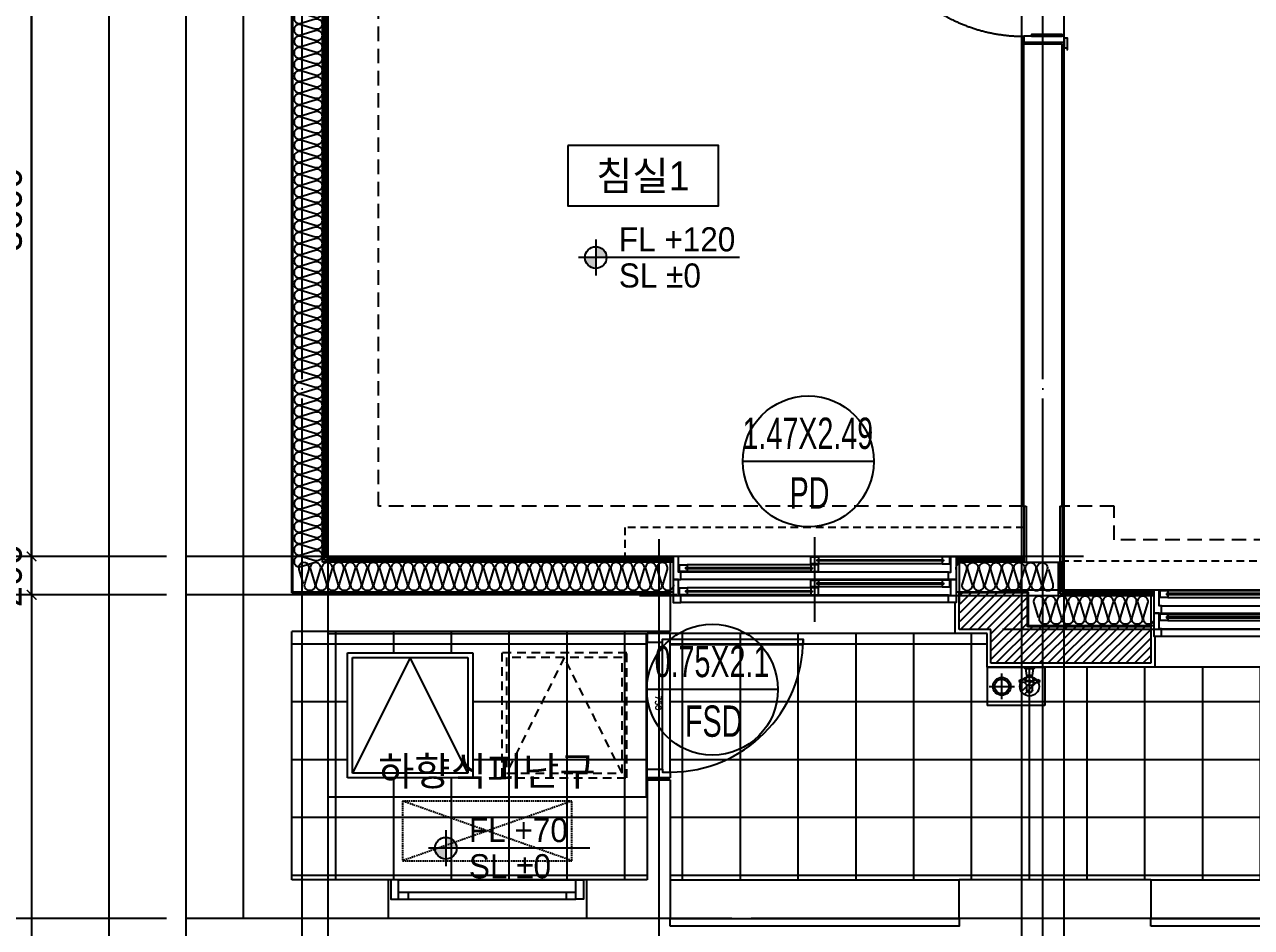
# Model space of a CAD drawing. Header units: millimetres. Extents: x -24416 to 92204, y -190080 to 23760.
# Drawn here: x 3240 to 9609, y -181004 to -176317 of the extents above; entities that cross this region are included whole.
import ezdxf
from ezdxf.enums import TextEntityAlignment as Align

# ---------------------------------------------------------------- set-up
doc = ezdxf.new("R2010")
doc.units = ezdxf.units.MM
doc.header["$LTSCALE"] = 50
for name, pattern in [('AUDIT_D_220706163347-0', [0]), ('CEN', [62, 60, -1, 0, -1]), ('H', [1.3, 0.8, -0.5]), ('HD', [2.5, 1.5, -1]), ('HID', [2.3, 1.5, -0.8]), ('평면도(기준)$0$CENTER2', [16.25, 15, -0.5, 0.25, -0.5])]:
    doc.linetypes.add(name, pattern=pattern)
doc.layers.get('defpoints').update_dxf_attribs({"color": 139})
for name, color, linetype in [('A-ELE8', 8, 'Continuous'), ('A-레벨', 7, 'AUDIT_D_220706163347-0'), ('A-창호부호', 4, 'Continuous'), ('A_HAT', 8, 'Continuous'), ('AA-XXXX-DIMS', 7, 'Continuous'), ('CEN_CON', 1, 'CEN'), ('CEN_WALL', 12, 'CEN'), ('CONC', 2, 'Continuous'), ('dan1', 7, 'HID'), ('DIM', 7, 'AUDIT_D_220706163347-0'), ('DOOR', 4, 'Continuous'), ('ELE3_CON', 7, 'Continuous'), ('ELE4', 4, 'Continuous'), ('ETC', 7, 'Continuous'), ('FIN', 6, 'Continuous'), ('INS', 8, 'Continuous'), ('SINA-F-FRAME', 4, 'Continuous'), ('WAL', 3, 'Continuous'), ('WAL_DRY', 7, 'Continuous'), ('WIN', 4, 'Continuous'), ('X - 단위세대$0$ETC', 6, 'Continuous'), ('바닥타일', 8, 'Continuous'), ('수전', 4, 'Continuous'), ('실명', 3, 'AUDIT_D_220706163347-0'), ('실명박스', 7, 'AUDIT_D_220706163347-0'), ('커튼박스', 6, 'Continuous'), ('평면도(기준)$0$1.EC-F-DOOR', 4, 'Continuous'), ('평면도(기준)$0$1.EC-F-DOOR-F', 4, 'Continuous')]:
    doc.layers.add(name, color=color, linetype=linetype)
for name, color, linetype, plot in [('Def-PrintX', 147, 'Continuous', False), ('Defpoint', 135, 'Continuous', False), ('MC', 135, 'Continuous', False), ('X - 단위세대$0$0_임시', 134, 'Continuous', False)]:
    doc.layers.add(name, color=color, linetype=linetype, plot=plot)
doc.styles.add('HAUD01', font='Dotum.ttf')
doc.styles.get("Standard").update_dxf_attribs({"font": 'txt', "bigfont": 'whgtxt.shx'})
doc.styles.add('맑은고딕', font='malgun.ttf', dxfattribs={"width": 0.9})
doc.dimstyles.new('DIM-50', dxfattribs={"dimscale": 50, "dimtxt": 3, "dimasz": 1, "dimexe": 2, "dimexo": 2, "dimgap": 1, "dimtad": 1, "dimdec": 0, "dimzin": 0, "dimdsep": 46, "dimtxsty": '맑은고딕', "dimblk1": 'DIMDOT', "dimblk2": 'DIMDOT', "dimsah": 1, "dimcen": 0.09, "dimdle": 2, "dimclrd": 7, "dimclre": 7, "dimclrt": 3, "dimadec": 0, "dimazin": 0, "dimtfac": 1, "dimtdec": 0, "dimtix": 1, "dimtmove": 2, "dimatfit": 3, "dimldrblk": 'DIMDOT', "dimfxl": 1, "dimtolj": 1, "dimtzin": 0, "dimarcsym": 0})
doc.dimstyles.new('MCDIM-50', dxfattribs={"dimscale": 50, "dimtxt": 3, "dimasz": 1, "dimexe": 2, "dimexo": 2, "dimgap": 1, "dimtad": 1, "dimdec": 0, "dimzin": 0, "dimdsep": 46, "dimtxsty": '맑은고딕', "dimblk1": 'ARCHTICK', "dimblk2": 'ARCHTICK', "dimsah": 1, "dimcen": 0.09, "dimdle": 2, "dimclrd": 7, "dimclre": 7, "dimclrt": 3, "dimadec": 0, "dimazin": 0, "dimtfac": 1, "dimtdec": 0, "dimtix": 1, "dimtmove": 2, "dimatfit": 3, "dimldrblk": 'ARCHTICK', "dimfxl": 1, "dimtolj": 1, "dimtzin": 0, "dimarcsym": 0})
pattern_1 = [(0, (-291243.84, -166332.43), (0, 300), []), (90, (-291243.84, -166332.43), (-300, 2e-14), [])]

# ---------------------------------------------------------------- blocks, each defined once
blk = doc.blocks.new('A$C4D377245')
at = {"layer": 'A-창호부호'}
blk.add_line((675.4, 345), (14.6, 345), dxfattribs=at)
blk.add_circle((345, 345), 330.4, dxfattribs=at)
blk = doc.blocks.new('실외기창_1000')
at = {"layer": 'WIN', "color": 8}
blk.add_line((960, 100), (40, 100), dxfattribs=at)
at = {"layer": 'WIN'}
for p, q in [((960, 36), (40, 36)), ((960, 0), (40, 0)), ((90, 36), (90, 0)), ((910, 36), (910, 0))]:
    blk.add_line(p, q, dxfattribs=at)
for points in [[(40, 100), (0, 100), (0, 0), (40, 0)], [(960, 100), (1000, 100), (1000, 0), (960, 0)]]:
    blk.add_lwpolyline(points, close=True, dxfattribs=at)
blk = doc.blocks.new('수전')
at = {"layer": '수전'}
for p, q in [((0, 0), (58.5, 0, 0)), ((19.7, -49.8), (6.1, -63.4)), ((6.1, -63.4), (6.1, -68.2)), ((29.2, -7), (9.3, -7)), ((9.9, -7), (14.9, -42.9)), ((14.9, -42.9), (29.2, -42.9)), ((38.8, -49.8), (19.7, -49.8)), ((49.2, -7), (29.2, -7)), ((29.2, -42.9), (43.6, -42.9)), ((52.3, -63.4), (38.8, -49.8)), ((43.6, -42.9), (48.6, -7)), ((52.3, -68.2), (52.3, -63.4)), ((23.4, -71.3), (-14.8, -64.6)), ((23.4, -74.6), (-14.8, -81.3)), ((6.1, -77.6), (6.1, -82.5)), ((6.1, -82.5), (19.7, -96)), ((14.5, -117.3), (14.5, -90.9)), ((19.7, -96), (38.8, -96)), ((35.1, -71.3), (73.3, -64.6)), ((35.1, -74.6), (73.3, -81.3)), ((38.8, -96), (52.3, -82.5)), ((44, -90.9), (44, -117.3)), ((52.3, -82.5), (52.3, -77.6))]:
    blk.add_line(p, q, dxfattribs=at)
blk.add_circle((29.2, -72.9), 5.91, dxfattribs=at)
for centre, radius, start, end in [((11.8, 6), 13.2, 207.18523, 259.41198), ((46.7, 6), 13.2, 280.58802, 332.81477), ((-12.4, -49.9), 28.1, 351.51099, 14.30798), ((70.8, -49.9), 28.1, 165.69202, 188.48901), ((-14.8, -72.9), 8.37, 90, 270), ((29.2, -117.3), 14.7, 180, 0), ((73.3, -72.9), 8.37, 270, 90)]:
    blk.add_arc(centre, radius, start, end, dxfattribs=at)
blk = doc.blocks.new('X - 단위세대$0$200207-발코니배수구')
at = {"layer": 'X - 단위세대$0$ETC', "color": 4}
for p, q in [((0, 0), (0, 200)), ((0, 200), (300, 200)), ((300, 0), (300, 200)), ((300, 0), (0, 0))]:
    blk.add_line(p, q, dxfattribs=at)
at = {"layer": 'X - 단위세대$0$ETC', "color": 8}
for p, q in [((38.1, 72.7), (107.3, 141.9)), ((52.7, 58.1), (121.9, 127.3))]:
    blk.add_line(p, q, dxfattribs=at)
at = {"layer": 'X - 단위세대$0$ETC', "color": 1}
for p, q in [((223.7, 166.3), (223.7, 33.7)), ((290, 100), (157.4, 100))]:
    blk.add_line(p, q, dxfattribs=at)
at = {"layer": 'X - 단위세대$0$ETC', "color": 4}
for centre, radius in [((80, 100), 50), ((223.7, 100), 46.3)]:
    blk.add_circle(centre, radius, dxfattribs=at)
at = {"layer": 'X - 단위세대$0$ETC', "color": 8}
blk.add_circle((223.7, 100), 37.5, dxfattribs=at)
blk = doc.blocks.new('A$C24669fbc')
at = {"layer": 'Defpoint'}
blk.add_lwpolyline([(1650, 850), (0, 850), (0, 0), (1650, 0)], close=True, dxfattribs=at)
at = {"layer": 'ETC', "linetype": 'HD', "ltscale": 0.6}
for points in [[(100, 750), (750, 750), (750, 100), (100, 100)], [(125, 725), (725, 725), (725, 125), (125, 125)]]:
    blk.add_lwpolyline(points, close=True, dxfattribs=at)
blk.add_lwpolyline([(125, 125), (425, 725), (725, 125)], dxfattribs=at)
at = {"layer": 'ETC', "linetype": 'HD', "ltscale": 10}
for points in [[(1550, 750), (900, 750), (900, 100), (1550, 100)], [(1525, 725), (925, 725), (925, 125), (1525, 125)]]:
    blk.add_lwpolyline(points, close=True, dxfattribs=at)
blk.add_lwpolyline([(925, 125), (1225, 725), (1525, 125)], dxfattribs=at)
blk = doc.blocks.new('A$C8273e713')
at = {"layer": 'A-ELE8', "linetype": 'HID', "ltscale": 0.1}
for p, q in [((0, 310), (880, 0)), ((0, 0), (880, 310))]:
    blk.add_line(p, q, dxfattribs=at)
blk.add_lwpolyline([(0, 310), (880, 310), (880, 0), (0, 0)], close=True, dxfattribs=at)
blk = doc.blocks.new('SD_750')
at = {"layer": 'DOOR'}
for p, q in [((720, 120), (30, 120)), ((705, 80), (45, 80)), ((705, 0), (45, 0))]:
    blk.add_line(p, q, dxfattribs=at)
for points in [[(30, 120), (30, 810), (60, 810), (60, 120), (30, 120)], [(0, 120), (0, 0), (45, 0), (45, 80), (30, 80), (30, 120), (0, 120)], [(750, 120), (750, 0), (705, 0), (705, 80), (720, 80), (720, 120), (750, 120)]]:
    blk.add_lwpolyline(points, dxfattribs=at)
blk.add_arc((30, 120), 690, 0, 90, dxfattribs=at)
at = {"layer": 'X - 단위세대$0$0_임시'}
for p, q in [((-10, 120), (-10, 0)), ((760, 120), (760, 0))]:
    blk.add_line(p, q, dxfattribs=at)
at = {"layer": 'Def-PrintX'}
blk.add_text('750', height=30, dxfattribs=at).set_placement((360, 58.1), align=Align.MIDDLE)
blk = doc.blocks.new('WIN_이중창_1500')
at = {"layer": 'Defpoint'}
for p, q in [((-15, 240), (-15, 0)), ((1485, 240), (1485, 0))]:
    blk.add_line(p, q, dxfattribs=at)
at = {"layer": 'WIN'}
blk.add_line((735, -100), (735, 340), dxfattribs=at)
at = {"layer": 'WIN', "color": 8}
for p, q in [((1442, 240), (28, 240)), ((715, 196), (73, 196)), ((1397, 237), (755, 237)), ((1397, 202), (755, 202)), ((1430, 158), (40, 158)), ((715, 161), (73, 161)), ((1430, 120), (40, 120)), ((715, 76), (73, 76)), ((1397, 117), (755, 117)), ((1397, 82), (755, 82)), ((1430, 38), (40, 38)), ((1430, 0), (40, 0)), ((715, 41), (73, 41))]:
    blk.add_line(p, q, dxfattribs=at)
at = {"layer": 'WIN'}
for points in [[(40, 158), (28, 158), (28, 240), (0, 240), (0, 120), (40, 120), (40, 158)], [(73, 175.5), (73, 161), (33, 161), (33, 196), (73, 196), (73, 181.5)], [(755, 216.5), (755, 202), (715, 202), (715, 237), (755, 237), (755, 222.5)], [(715, 175.5), (715, 161), (755, 161), (755, 196), (715, 196), (715, 181.5)], [(1404, 222.5), (1404, 216.5), (748, 216.5), (748, 222.5), (1404, 222.5)], [(1397, 216.5), (1397, 202), (1437, 202), (1437, 237), (1397, 237), (1397, 222.5)], [(1430, 158), (1442, 158), (1442, 240), (1470, 240), (1470, 120), (1430, 120), (1430, 158)], [(722, 181.5), (722, 175.5), (66, 175.5), (66, 181.5), (722, 181.5)], [(40, 38), (28, 38), (28, 120), (0, 120), (0, 0), (40, 0), (40, 38)], [(73, 55.5), (73, 41), (33, 41), (33, 76), (73, 76), (73, 61.5)], [(755, 96.5), (755, 82), (715, 82), (715, 117), (755, 117), (755, 102.5)], [(715, 55.5), (715, 41), (755, 41), (755, 76), (715, 76), (715, 61.5)], [(1404, 102.5), (1404, 96.5), (748, 96.5), (748, 102.5), (1404, 102.5)], [(1397, 96.5), (1397, 82), (1437, 82), (1437, 117), (1397, 117), (1397, 102.5)], [(1430, 38), (1442, 38), (1442, 120), (1470, 120), (1470, 0), (1430, 0), (1430, 38)], [(722, 61.5), (722, 55.5), (66, 55.5), (66, 61.5), (722, 61.5)]]:
    blk.add_lwpolyline(points, dxfattribs=at)
blk = doc.blocks.new('WIN_이중창_3600')
at = {"layer": 'Defpoint'}
for p, q in [((-15, 240), (-15, 0)), ((3585, 240), (3585, 0))]:
    blk.add_line(p, q, dxfattribs=at)
at = {"layer": 'WIN'}
for p, q in [((900, -100), (900, 340)), ((2670, -100), (2670, 340))]:
    blk.add_line(p, q, dxfattribs=at)
at = {"layer": 'WIN', "color": 8}
for p, q in [((3542, 240), (28, 240)), ((880, 237), (73, 237)), ((880, 202), (73, 202)), ((2650, 196), (920, 196)), ((3497, 237), (2690, 237)), ((3497, 202), (2690, 202)), ((3530, 158), (40, 158)), ((2650, 161), (920, 161)), ((3530, 120), (40, 120)), ((880, 117), (73, 117)), ((880, 82), (73, 82)), ((2650, 76), (920, 76)), ((3497, 117), (2690, 117)), ((3497, 82), (2690, 82)), ((3530, 38), (40, 38)), ((3530, 0), (40, 0)), ((2650, 41), (920, 41))]:
    blk.add_line(p, q, dxfattribs=at)
at = {"layer": 'WIN'}
for points in [[(40, 158), (28, 158), (28, 240), (0, 240), (0, 120), (40, 120), (40, 158)], [(73, 216.5), (73, 202), (33, 202), (33, 237), (73, 237), (73, 222.5)], [(887, 222.5), (887, 216.5), (66, 216.5), (66, 222.5), (887, 222.5)], [(880, 216.5), (880, 202), (920, 202), (920, 237), (880, 237), (880, 222.5)], [(920, 175.5), (920, 161), (880, 161), (880, 196), (920, 196), (920, 181.5)], [(2690, 216.5), (2690, 202), (2650, 202), (2650, 237), (2690, 237), (2690, 222.5)], [(2650, 175.5), (2650, 161), (2690, 161), (2690, 196), (2650, 196), (2650, 181.5)], [(3504, 222.5), (3504, 216.5), (2683, 216.5), (2683, 222.5), (3504, 222.5)], [(3497, 216.5), (3497, 202), (3537, 202), (3537, 237), (3497, 237), (3497, 222.5)], [(3530, 158), (3542, 158), (3542, 240), (3570, 240), (3570, 120), (3530, 120), (3530, 158)], [(2657, 181.5), (2657, 175.5), (913, 175.5), (913, 181.5), (2657, 181.5)], [(40, 38), (28, 38), (28, 120), (0, 120), (0, 0), (40, 0), (40, 38)], [(73, 96.5), (73, 82), (33, 82), (33, 117), (73, 117), (73, 102.5)], [(887, 102.5), (887, 96.5), (66, 96.5), (66, 102.5), (887, 102.5)], [(880, 96.5), (880, 82), (920, 82), (920, 117), (880, 117), (880, 102.5)], [(920, 55.5), (920, 41), (880, 41), (880, 76), (920, 76), (920, 61.5)], [(2690, 96.5), (2690, 82), (2650, 82), (2650, 117), (2690, 117), (2690, 102.5)], [(2650, 55.5), (2650, 41), (2690, 41), (2690, 76), (2650, 76), (2650, 61.5)], [(3504, 102.5), (3504, 96.5), (2683, 96.5), (2683, 102.5), (3504, 102.5)], [(3497, 96.5), (3497, 82), (3537, 82), (3537, 117), (3497, 117), (3497, 102.5)], [(3530, 38), (3542, 38), (3542, 120), (3570, 120), (3570, 0), (3530, 0), (3530, 38)], [(2657, 61.5), (2657, 55.5), (913, 55.5), (913, 61.5), (2657, 61.5)]]:
    blk.add_lwpolyline(points, dxfattribs=at)
blk = doc.blocks.new('insul1')
blk.add_lwpolyline([(0, 0.25, 1.344031), (0.35, 0.25), (0.2, 0.75, -1.344031), (0.55, 0.75), (0.4, 0.25)], format="xyb")
blk = doc.blocks.new('A$C65D858C3')
at = {"layer": '평면도(기준)$0$1.EC-F-DOOR', "color": 8}
for points in [[(80.8, 920), (80.8, 970), (260.8, 970), (260.8, 950), (100.8, 950), (100.8, 920)], [(80.8, 863.9), (80.8, 813.9), (260.8, 813.9), (260.8, 833.9), (100.8, 833.9), (100.8, 863.9)]]:
    blk.add_lwpolyline(points, dxfattribs=at)
at = {"layer": '평면도(기준)$0$1.EC-F-DOOR'}
blk.add_lwpolyline([(840.4, 910), (0.8, 910), (0.8, 874), (840.4, 874), (840.4, 910)], dxfattribs=at)
at = {"layer": '평면도(기준)$0$1.EC-F-DOOR', "color": 8}
for points in [[(120.8, 910), (60.8, 910), (60.8, 920), (120.8, 920)], [(120.8, 874), (60.8, 874), (60.8, 864), (120.8, 864)]]:
    blk.add_lwpolyline(points, close=True, dxfattribs=at)
at = {"layer": '평면도(기준)$0$1.EC-F-DOOR', "color": 1, "linetype": '평면도(기준)$0$CENTER2', "ltscale": 6}
blk.add_arc((840.6, 910.6), 840.6, 182.49818, 269.98243, dxfattribs=at)
at = {"layer": '평면도(기준)$0$1.EC-F-DOOR-F'}
for points in [[(828.4, 980), (828.4, 920), (840.4, 920), (840.4, 980)], [(1050.4, 920), (1050.4, 940), (1050.4, 980), (1068.4, 980), (1068.4, 920)], [(1050.4, 940), (1050.4, 910), (840.4, 910), (840.4, 940)], [(1040.4, 910), (1040.4, 900), (880.4, 900), (880.4, 910)], [(1050.4, 40), (1050.4, 70), (840.4, 70), (840.4, 40)], [(1040.4, 70), (1040.4, 80), (880.4, 80), (880.4, 70)], [(828.4, 60), (828.4, 0), (840.4, 0), (840.4, 60)]]:
    blk.add_lwpolyline(points, close=True, dxfattribs=at)
blk.add_lwpolyline([(1068.4, 0), (1068.4, 60), (1050.4, 60), (1050.4, 10), (1065.4, 10), (1065.4, 0), (1068.4, 0)], dxfattribs=at)
blk = doc.blocks.new('U-131B(기본)', base_point=(-85340.5, -187585.7))
at = {"layer": 'A_HAT'}
h = blk.add_hatch(dxfattribs=at)
h.set_pattern_fill('ANSI31', color=256, scale=10, style=0)
h.set_pattern_definition([(45, (-291243.84, -166332.43), (-22.4506403, 22.4506403), [])])
h.paths.add_polyline_path([(-81765.5, -186085.7), (-81925.5, -186085.7), (-81925.5, -185895.7), (-81575.5, -185895.7), (-81575.5, -186070.7), (-80935.5, -186070.7), (-80935.5, -186120.7), (-80935.5, -186260.7), (-81765.5, -186260.7)])
at = {"layer": '바닥타일'}
h = blk.add_hatch(dxfattribs=at)
h.set_pattern_fill('_USER', color=256, scale=300, double=1, pattern_type=0)
h.set_pattern_definition(pattern_1)
h.paths.add_polyline_path([(-84480.5, -186230.7), (-84780.5, -186230.7), (-84480.5, -186830.7)], flags=0)
h.paths.add_polyline_path([(-84480.5, -186230.7), (-84780.5, -186230.7), (-84480.5, -186830.7)], flags=0)
h.paths.add_polyline_path([(-83550.5, -187385.7), (-85395.5, -187385.7), (-85395.5, -186095.7), (-83550.5, -186095.7)])
h.paths.add_polyline_path([(-85080.5, -186830.7), (-84480.5, -186830.7), (-84780.5, -186230.7)], flags=0)
h.paths.add_polyline_path([(-85105.5, -186855.7), (-84455.5, -186855.7), (-84455.5, -186205.7), (-85105.5, -186205.7)], flags=16)
h.paths.add_polyline_path([(-85080.5, -186830.7), (-84480.5, -186830.7), (-84780.5, -186230.7)], flags=0)
h = blk.add_hatch(dxfattribs=at)
h.set_pattern_fill('_USER', color=256, scale=300, double=1, pattern_type=0)
h.set_pattern_definition(pattern_1)
h.paths.add_polyline_path([(-83430.5, -186105.7), (-83430.5, -187385.7), (-73775.5, -187385.7), (-73775.5, -186280.7), (-81785.5, -186280.7), (-81785.5, -186105.7)])
at = {"layer": 'CEN_CON'}
for p, q in [((-85340.5, -187885.7), (-85340.5, -176950.7)), ((-81495.5, -187885.7), (-81495.5, -176950.7)), ((-83395.5, -185905.7), (-85945.5, -185905.7)), ((-70710.5, -187585.7), (-85945.5, -187585.7))]:
    blk.add_line(p, q, dxfattribs=at)
at = {"layer": 'CEN_WALL'}
for p, q in [((-83490.5, -185615.7), (-83490.5, -187885.7)), ((-81285.5, -185910.7), (-83590.5, -185910.7)), ((-73575.5, -186085.7), (-81705.5, -186085.7))]:
    blk.add_line(p, q, dxfattribs=at)
at = {"layer": 'CONC'}
for p, q in [((-85645.5, -187585.7), (-85645.5, -177840.7)), ((-85395.5, -185895.7), (-85395.5, -178040.7)), ((-81595.5, -185445.7), (-81595.5, -183045.7)), ((-81595.5, -183045.7), (-81395.5, -183045.7)), ((-81395.5, -185445.7), (-81395.5, -183045.7)), ((-81595.5, -185445.7), (-81582.5, -185445.7)), ((-81582.5, -185445.7), (-81582.5, -185735.7)), ((-81408.5, -185445.7), (-81408.5, -185735.7)), ((-81408.5, -185445.7), (-81395.5, -185445.7)), ((-81582.5, -185735.7), (-81408.5, -185735.7)), ((-83430.5, -185895.7), (-85395.5, -185895.7)), ((-83430.5, -185895.7), (-83430.5, -186095.7)), ((-85395.5, -187385.7), (-85395.5, -186095.7)), ((-83430.5, -186095.7), (-85395.5, -186095.7)), ((-83550.5, -186865.7), (-83550.5, -187385.7)), ((-83550.5, -186865.7), (-83430.5, -186865.7)), ((-83430.5, -186865.7), (-83430.5, -187585.7)), ((-84895.5, -187385.7), (-85395.5, -187385.7)), ((-84895.5, -187385.7), (-84895.5, -187585.7)), ((-83550.5, -187385.7), (-83865.5, -187385.7)), ((-83865.5, -187385.7), (-83865.5, -187585.7)), ((-80935.5, -187385.7), (-81930.5, -187385.7)), ((-81930.5, -187585.7), (-81930.5, -187385.7)), ((-80935.5, -187385.7), (-80935.5, -187585.7)), ((-84895.5, -187585.7), (-85645.5, -187585.7)), ((-83430.5, -187585.7), (-83865.5, -187585.7)), ((-80935.5, -187585.7), (-81930.5, -187585.7))]:
    blk.add_line(p, q, dxfattribs=at)
at = {"layer": 'dan1'}
for points in [[(-81595.5, -185445.7), (-84945.5, -185445.7), (-84945.5, -179905.7), (-81595.5, -179905.7)], [(-76875.5, -185620.7), (-81125.5, -185620.7), (-81125.5, -185445.7), (-81395.5, -185445.7)]]:
    blk.add_lwpolyline(points, dxfattribs=at)
at = {"layer": 'ELE3_CON'}
for p, q in [((-83865.5, -187385.7), (-84895.5, -187385.7)), ((-83430.5, -187385.7), (-81930.5, -187385.7)), ((-80935.5, -187385.7), (-77335.5, -187385.7)), ((-83865.5, -187585.7), (-84895.5, -187585.7))]:
    blk.add_line(p, q, dxfattribs=at)
at = {"layer": 'ELE4'}
for p, q in [((-81950.5, -186105.7), (-83430.5, -186105.7)), ((-77355.5, -186280.7), (-80915.5, -186280.7))]:
    blk.add_line(p, q, dxfattribs=at)
at = {"layer": 'FIN'}
for p, q in [((-81950.5, -186105.7), (-81950.5, -185945.7)), ((-81785.5, -186105.7), (-81950.5, -186105.7)), ((-81785.5, -186280.7), (-81785.5, -186105.7)), ((-80915.5, -186120.7), (-80915.5, -186280.7)), ((-80915.5, -186280.7), (-81785.5, -186280.7))]:
    blk.add_line(p, q, dxfattribs=at)
at = {"layer": 'INS'}
for p, q in [((-85390.5, -185890.7), (-85390.5, -179460.7)), ((-85235.5, -185735.7), (-85235.5, -179615.7)), ((-81595.5, -185445.7), (-81595.5, -185735.7)), ((-81395.5, -185445.7), (-81395.5, -185735.7)), ((-83415.5, -185735.7), (-85235.5, -185735.7)), ((-81595.5, -185735.7), (-81945.5, -185735.7)), ((-81595.5, -185735.7), (-81582.5, -185735.7)), ((-81415.5, -185910.7), (-81415.5, -185735.7)), ((-81395.5, -185735.7), (-81408.5, -185735.7)), ((-83415.5, -185890.7), (-85390.5, -185890.7)), ((-81570.5, -185890.7), (-81945.5, -185890.7)), ((-81570.5, -186065.7), (-81570.5, -185890.7)), ((-80920.5, -185910.7), (-81415.5, -185910.7)), ((-80920.5, -186065.7), (-81570.5, -186065.7))]:
    blk.add_line(p, q, dxfattribs=at)
at = {"layer": 'MC'}
for p, q in [((-85205.5, -187885.7), (-85205.5, -176950.7)), ((-81385.5, -187885.7), (-81385.5, -176950.7)), ((-81605.5, -187885.7), (-81605.5, -181855.7)), ((-81285.5, -185705.7), (-85945.5, -185705.7)), ((-73575.5, -185880.7), (-81705.5, -185880.7))]:
    blk.add_line(p, q, dxfattribs=at)
at = {"layer": 'WAL'}
for p, q in [((-81575.5, -185895.7), (-81930.5, -185895.7)), ((-81930.5, -186085.7), (-81930.5, -185895.7)), ((-81575.5, -186070.7), (-81575.5, -185895.7)), ((-81765.5, -186085.7), (-81930.5, -186085.7)), ((-81765.5, -186260.7), (-81765.5, -186085.7)), ((-80935.5, -186070.7), (-81575.5, -186070.7)), ((-80935.5, -186070.7), (-80935.5, -186260.7)), ((-80935.5, -186260.7), (-81765.5, -186260.7))]:
    blk.add_line(p, q, dxfattribs=at)
at = {"layer": 'WAL_DRY'}
for p, q in [((-85225.5, -185725.7), (-85225.5, -179625.7)), ((-85215.5, -185715.7), (-85215.5, -179635.7)), ((-83415.5, -185725.7), (-85225.5, -185725.7)), ((-83415.5, -185715.7), (-85215.5, -185715.7)), ((-81595.5, -185715.7), (-81945.5, -185715.7)), ((-81595.5, -185725.7), (-81945.5, -185725.7)), ((-81405.5, -185900.7), (-81405.5, -185735.7)), ((-81395.5, -185890.7), (-81395.5, -185735.7)), ((-80920.5, -185900.7), (-81405.5, -185900.7)), ((-80920.5, -185890.7), (-81395.5, -185890.7))]:
    blk.add_line(p, q, dxfattribs=at)
at = {"layer": 'X - 단위세대$0$ETC'}
for points in [[(-83430.5, -187625.7), (-83430.5, -187585.7), (-81930.5, -187585.7), (-81930.5, -187625.7), (-83430.5, -187625.7)], [(-80935.5, -187625.7), (-80935.5, -187585.7), (-77335.5, -187585.7), (-77335.5, -187625.7), (-80935.5, -187625.7)]]:
    blk.add_lwpolyline(points, dxfattribs=at)
at = {"layer": '커튼박스', "linetype": 'H'}
for p, q in [((-81595.5, -185555.7), (-83665.5, -185555.7)), ((-83665.5, -185555.7), (-83665.5, -185715.7)), ((-76875.5, -185730.7), (-81395.5, -185730.7))]:
    blk.add_line(p, q, dxfattribs=at)
at = {"ltscale": 100, "rotation": 180}
blk.add_blockref('X - 단위세대$0$200207-발코니배수구', (-81485.5, -186280.7), dxfattribs=at)
at = {"xscale": -1}
blk.add_blockref('실외기창_1000', (-83880.5, -187485.7), dxfattribs=at)
at = {"layer": 'A-ELE8', "linetype": 'HID', "ltscale": 0.1, "xscale": -1}
blk.add_blockref('A$C8273e713', (-83940.5, -187285.7), dxfattribs=at)
at = {"layer": 'DOOR', "rotation": 270}
blk.add_blockref('SD_750', (-83550.5, -186105.7), dxfattribs=at)
at = {"layer": 'ETC', "linetype": 'HD', "ltscale": 10, "xscale": -1}
blk.add_blockref('A$C24669fbc', (-83555.5, -186955.7), dxfattribs=at)
at = {"layer": 'INS', "row_count": 1}
for p, xscale, yscale, zscale, rotation, column_count, row_spacing, column_spacing in [((-85235.5, -179615.7), -150.0000000000003, 150.0000000000003, 150.0000000000001, 90, 102, 4.733165431326071e-30, -60.00000000000013), ((-81945.5, -185735.7), -150, 150, 150, 180, 8, 0, -60)]:
    blk.add_blockref('insul1', p, dxfattribs=dict(at, xscale=xscale, yscale=yscale, zscale=zscale, rotation=rotation, column_count=column_count, row_spacing=row_spacing, column_spacing=column_spacing))
at = {"layer": 'INS', "xscale": -150, "yscale": 150, "zscale": 150, "row_count": 1, "row_spacing": 0, "column_spacing": -60}
for p, column_count in [((-83415.5, -185885.7), 32), ((-80920.5, -186060.7), 10)]:
    blk.add_blockref('insul1', p, dxfattribs=dict(at, column_count=column_count))
at = {"layer": 'SINA-F-FRAME'}
blk.add_blockref('A$C65D858C3', (-82435.8, -183075.7), dxfattribs=at)
at = {"layer": 'WIN'}
blk.add_blockref('WIN_이중창_1500', (-83415.5, -185945.7), dxfattribs=at)
at = {"layer": 'WIN', "xscale": -1}
blk.add_blockref('WIN_이중창_3600', (-77350.5, -186120.7), dxfattribs=at)
at = {"layer": '수전', "xscale": -1}
blk.add_blockref('수전', (-81536.2, -186280.7), dxfattribs=at)
blk = doc.blocks.new('A$Cb33ca4a3')
at = {"layer": 'A-레벨'}
h = blk.add_hatch(color=256, dxfattribs=at)
h.paths.add_polyline_path([(6205.1, -201342.7), (6205.1, -201286.5), (6148.9, -201286.5, 0.414214)])
h.paths.add_polyline_path([(6205.1, -201230.2), (6205.1, -201286.5), (6261.4, -201286.5, 0.414214)])
h = blk.add_hatch(color=256, dxfattribs=at)
h.paths.add_polyline_path([(5426.9, -204409.5), (5426.9, -204353.2), (5370.7, -204353.2, 0.414214)])
h.paths.add_polyline_path([(5426.9, -204297), (5426.9, -204353.2), (5483.2, -204353.2, 0.414214)])
for p, q in [((6205.1, -201192.7), (6205.1, -201380.2)), ((6952.2, -201286.5), (6115.1, -201286.5)), ((5426.9, -204259.5), (5426.9, -204447)), ((6174, -204353.2), (5336.9, -204353.2))]:
    blk.add_line(p, q, dxfattribs=at)
for centre in [(6205.1, -201286.5), (5426.9, -204353.2)]:
    blk.add_circle(centre, 56.2, dxfattribs=at)
at = {"layer": 'A-레벨', "color": 4, "style": 'HAUD01'}
for s, p in [('FL +120', (6325.2, -201254.5)), ('SL %%P0', (6325.2, -201442.2)), ('FL +70', (5547, -204321.3)), ('SL %%P0', (5547, -204509))]:
    blk.add_text(s, height=125, dxfattribs=at).set_placement(p)
blk = doc.blocks.new('DIMDOT')
at = {"layer": 'AA-XXXX-DIMS'}
for p, q in [((0, -1.5), (0, 1.5)), ((-1.5, 0), (1.5, 0))]:
    blk.add_line(p, q, dxfattribs=at)
for radius in [0.5, 0.25]:
    blk.add_circle((0, 0), radius, dxfattribs=at)
blk = doc.blocks.new('*D194')
at = {"layer": 'defpoints', "color": 0, "transparency": 16777216}
for p in [(2876.9, -203038), (4076.9, -203038), (4076.9, -204718)]:
    blk.add_point(p, dxfattribs=at)
at = {"layer": 'DIM', "color": 7, "lineweight": -2, "transparency": 16777216}
for p, q in [((3976.9, -203038), (2776.9, -203038)), ((2876.9, -204668), (2876.9, -203088)), ((3976.9, -204718), (2776.9, -204718))]:
    blk.add_line(p, q, dxfattribs=at)
at = {"layer": 'DIM', "color": 7, "lineweight": -2, "transparency": 16777216, "xscale": 50, "yscale": 50, "zscale": 50}
for p, rotation in [((2876.9, -203038), 90), ((2876.9, -204718), 270)]:
    blk.add_blockref('DIMDOT', p, dxfattribs=dict(at, rotation=rotation))
at = {"layer": 'DIM', "color": 3, "transparency": 16777216, "insert": (2751.8, -203878), "char_height": 150, "attachment_point": 5, "rotation": 90, "style": 'HAUD01'}
blk.add_mtext('\\A1;1680', dxfattribs=at)
blk = doc.blocks.new('*D195')
at = {"layer": 'defpoints', "color": 0, "transparency": 16777216}
for p in [(2876.9, -199178), (4076.9, -199178), (4076.9, -203038)]:
    blk.add_point(p, dxfattribs=at)
at = {"layer": 'DIM', "color": 7, "lineweight": -2, "transparency": 16777216}
for p, q in [((3976.9, -199178), (2776.9, -199178)), ((2876.9, -202988), (2876.9, -199228)), ((3976.9, -203038), (2776.9, -203038))]:
    blk.add_line(p, q, dxfattribs=at)
at = {"layer": 'DIM', "color": 7, "lineweight": -2, "transparency": 16777216, "xscale": 50, "yscale": 50, "zscale": 50}
for p, rotation in [((2876.9, -199178), 90), ((2876.9, -203038), 270)]:
    blk.add_blockref('DIMDOT', p, dxfattribs=dict(at, rotation=rotation))
at = {"layer": 'DIM', "color": 3, "transparency": 16777216, "insert": (2751.8, -201108), "char_height": 150, "attachment_point": 5, "rotation": 90, "style": 'HAUD01'}
blk.add_mtext('\\A1;3860', dxfattribs=at)
blk = doc.blocks.new('*D199')
at = {"layer": 'defpoints', "color": 0, "transparency": 16777216}
for p in [(2476.9, -194383), (4076.9, -194383), (4076.9, -204718)]:
    blk.add_point(p, dxfattribs=at)
at = {"layer": 'DIM', "color": 7, "lineweight": -2, "transparency": 16777216}
for p, q in [((3976.9, -194383), (2376.9, -194383)), ((2476.9, -204668), (2476.9, -194433)), ((3976.9, -204718), (2376.9, -204718))]:
    blk.add_line(p, q, dxfattribs=at)
at = {"layer": 'DIM', "color": 7, "lineweight": -2, "transparency": 16777216, "xscale": 50, "yscale": 50, "zscale": 50}
for p, rotation in [((2476.9, -194383), 90), ((2476.9, -204718), 270)]:
    blk.add_blockref('DIMDOT', p, dxfattribs=dict(at, rotation=rotation))
at = {"layer": 'DIM', "color": 3, "transparency": 16777216, "insert": (2351.8, -199550.5), "char_height": 150, "attachment_point": 5, "rotation": 90, "style": 'HAUD01'}
blk.add_mtext('\\A1;10335', dxfattribs=at)
blk = doc.blocks.new('_ArchTick')
at = {"color": 0, "linetype": 'ByBlock', "const_width": 0.15}
blk.add_lwpolyline([(-0.5, -0.5), (0.5, 0.5)], dxfattribs=at)
blk = doc.blocks.new('*D240')
at = {"layer": 'defpoints', "color": 0, "linetype": 'ByBlock', "transparency": 16777216}
for p in [(3276.9, -202838), (4076.9, -202838), (4076.9, -203038)]:
    blk.add_point(p, dxfattribs=at)
at = {"layer": 'DIM', "color": 7, "linetype": 'ByBlock', "lineweight": -2, "transparency": 16777216}
for p, q in [((3276.9, -202838), (3276.9, -202788)), ((3976.9, -202838), (3176.9, -202838)), ((3276.9, -203038), (3276.9, -202838)), ((3976.9, -203038), (3176.9, -203038)), ((3276.9, -203038), (3276.9, -203088))]:
    blk.add_line(p, q, dxfattribs=at)
at = {"layer": 'DIM', "color": 7, "linetype": 'ByBlock', "lineweight": -2, "transparency": 16777216, "xscale": 50, "yscale": 50, "zscale": 50}
for p, rotation in [((3276.9, -202838), 270), ((3276.9, -203038), 90)]:
    blk.add_blockref('_ArchTick', p, dxfattribs=dict(at, rotation=rotation))
at = {"layer": 'DIM', "color": 3, "linetype": 'ByBlock', "transparency": 16777216, "insert": (3151.8, -202938), "char_height": 150, "attachment_point": 5, "rotation": 90, "style": 'HAUD01'}
blk.add_mtext('\\A1;200', dxfattribs=at)
blk = doc.blocks.new('*D241')
at = {"layer": 'defpoints', "color": 0, "linetype": 'ByBlock', "transparency": 16777216}
for p in [(3276.9, -199238), (4076.9, -199238), (4076.9, -202838)]:
    blk.add_point(p, dxfattribs=at)
at = {"layer": 'DIM', "color": 7, "linetype": 'ByBlock', "lineweight": -2, "transparency": 16777216}
for p, q in [((3276.9, -202938), (3276.9, -199138)), ((3976.9, -199238), (3176.9, -199238)), ((3976.9, -202838), (3176.9, -202838))]:
    blk.add_line(p, q, dxfattribs=at)
at = {"layer": 'DIM', "color": 7, "linetype": 'ByBlock', "lineweight": -2, "transparency": 16777216, "xscale": 50, "yscale": 50, "zscale": 50}
for p, rotation in [((3276.9, -199238), 90), ((3276.9, -202838), 270)]:
    blk.add_blockref('_ArchTick', p, dxfattribs=dict(at, rotation=rotation))
at = {"layer": 'DIM', "color": 3, "linetype": 'ByBlock', "transparency": 16777216, "insert": (3151.8, -201038), "char_height": 150, "attachment_point": 5, "rotation": 90, "style": 'HAUD01'}
blk.add_mtext('\\A1;3600', dxfattribs=at)
blk = doc.blocks.new('DIM-1108')
at = {"layer": 'DIM'}
for base, p1, p2, picture, middle in [((2476.9, -194383), (4076.9, -204718), (4076.9, -194383), '*D199', (2351.8, -199550.5)), ((2876.9, -199178), (4076.9, -203038), (4076.9, -199178), '*D195', (2751.8, -201108)), ((2876.9, -203038), (4076.9, -204718), (4076.9, -203038), '*D194', (2751.8, -203878))]:
    dim = blk.add_linear_dim(base=base, p1=p1, p2=p2, angle=90, dimstyle='DIM-50', override={"dimscale": 50, "dimtxsty": 'HAUD01'}, dxfattribs=at)
    dim.commit()
    dim.dimension.update_dxf_attribs({"geometry": picture, "text_midpoint": middle})
at = {"layer": 'DIM', "linetype": 'ByBlock'}
for base, p1, p2, picture, middle in [((3276.9, -199238), (4076.9, -202838), (4076.9, -199238), '*D241', (3151.8, -201038)), ((3276.9, -202838), (4076.9, -203038), (4076.9, -202838), '*D240', (3151.8, -202938))]:
    dim = blk.add_linear_dim(base=base, p1=p1, p2=p2, angle=90, dimstyle='MCDIM-50', override={"dimtxsty": 'HAUD01'}, dxfattribs=at)
    dim.commit()
    dim.dimension.update_dxf_attribs({"geometry": picture, "text_midpoint": middle})

msp = doc.modelspace()

# ---------------------------------------------------------------- linework, layer by layer
at = {"layer": 'defpoints'}
for points in [[(35611.9, -167733), (3276.9, -167733), (3276.9, -182058), (35611.9, -182058)], [(35211.9, -168133), (3676.9, -168133), (3676.9, -181658), (35211.9, -181658)], [(34811.9, -168533), (4076.9, -168533), (4076.9, -181258), (34811.9, -181258)]]:
    msp.add_lwpolyline(points, close=True, dxfattribs=at)
at = {"layer": '실명박스'}
msp.add_lwpolyline([(6060.6, -176945.6), (6060.6, -177258.1), (6842.2, -177258.1), (6842.2, -176945.6)], close=True, dxfattribs=at)

# ---------------------------------------------------------------- block references
for name, p in [('DIM-1108', (0, 23760)), ('U-131B(기본)', (4681.9, -180958))]:
    msp.add_blockref(name, p)
at = {"layer": 'A-창호부호'}
msp.add_blockref('A$Cb33ca4a3', (0, 23760), dxfattribs=at)
at = {"layer": 'A-창호부호', "xscale": 1.028985507291509, "yscale": 1.028985507291509, "zscale": 1.028985507291509}
for p in [(6953.4, -178940.1), (6455.9, -180124.7)]:
    msp.add_blockref('A$C4D377245', p, dxfattribs=at)

# ---------------------------------------------------------------- texts
at = {"layer": 'A-창호부호', "color": 6, "style": 'HAUD01', "width": 0.7}
for s, p in [('1.47X2.49', (7306.4, -178439)), ('PD', (7315, -178748.7)), ('0.75X2.1', (6808.8, -179623.7)), ('FSD', (6817.4, -179933.3))]:
    msp.add_text(s, height=162.5, dxfattribs=at).set_placement(p, align=Align.MIDDLE)
at = {"layer": '실명', "style": 'HAUD01'}
for s, p in [('침실1', (6450, -177099.6)), ('하향식피난구', (5639.9, -180190.5))]:
    msp.add_text(s, height=150, dxfattribs=at).set_placement(p, align=Align.MIDDLE)

doc.saveas('drawing.dxf')
